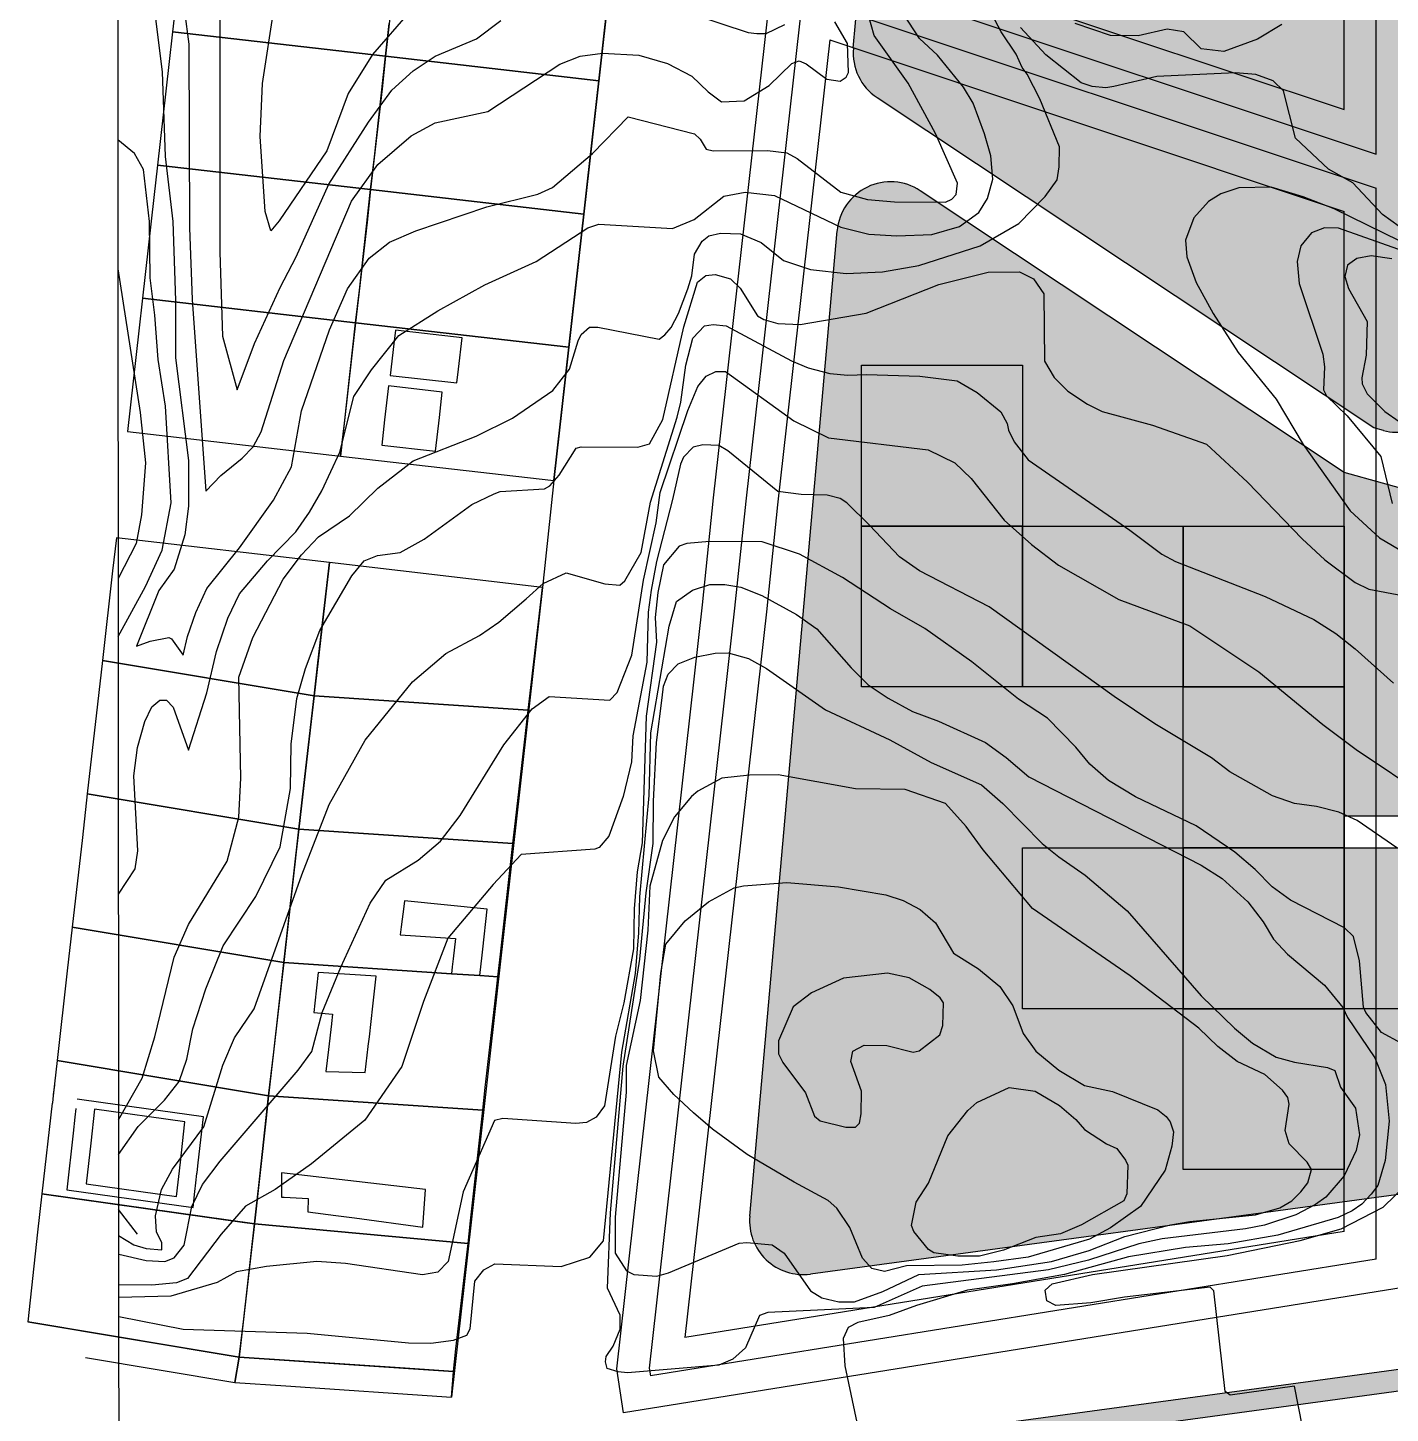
# Model space of a CAD drawing. Header units: millimetres. Extents: x 1101 to 4203, y 1053 to 1744.
# Drawn here: x 1126.6 to 1253.7, y 1363.8 to 1492.9 of the extents above; entities that cross this region are included whole.
import ezdxf

# ---------------------------------------------------------------- set-up
doc = ezdxf.new("R2010")
doc.units = ezdxf.units.MM
for name, color, linetype in [('01_Fina', 7, 'Continuous'), ('02_Media', 7, 'Continuous'), ('03_Gruesa', 7, 'Continuous'), ('Traza Urbana', 7, 'Continuous')]:
    doc.layers.add(name, color=color, linetype=linetype)

msp = doc.modelspace()

# ---------------------------------------------------------------- hatches: boundary and pattern name
at = {"layer": '02_Media', "true_color": 0x2776bb}
h = msp.add_hatch(color=152, dxfattribs=at)
h.dxf.hatch_style = 1
h.paths.add_polyline_path([(1219.36, 1461.48), (1204.36, 1461.48), (1204.36, 1446.48), (1219.36, 1446.48)])
h = msp.add_hatch(color=152, dxfattribs=at)
h.dxf.hatch_style = 1
h.paths.add_polyline_path([(1219.36, 1446.48), (1204.36, 1446.48), (1204.36, 1431.48), (1219.36, 1431.48)])
h = msp.add_hatch(color=152, dxfattribs=at)
h.dxf.hatch_style = 1
h.paths.add_polyline_path([(1234.36, 1446.48), (1219.36, 1446.48), (1219.36, 1431.48), (1234.36, 1431.48)])
h = msp.add_hatch(color=152, dxfattribs=at)
h.dxf.hatch_style = 1
h.paths.add_polyline_path([(1249.36, 1446.48), (1234.36, 1446.48), (1234.36, 1431.48), (1249.36, 1431.48)])
h = msp.add_hatch(color=152, dxfattribs=at)
h.dxf.hatch_style = 1
h.paths.add_polyline_path([(1249.36, 1431.48), (1234.36, 1431.48), (1234.36, 1416.48), (1249.36, 1416.48)])
h = msp.add_hatch(color=152, dxfattribs=at)
h.dxf.hatch_style = 1
h.paths.add_polyline_path([(1234.36, 1416.48), (1219.36, 1416.48), (1219.36, 1401.48), (1234.36, 1401.48)])
h = msp.add_hatch(color=152, dxfattribs=at)
h.dxf.hatch_style = 1
h.paths.add_polyline_path([(1249.36, 1416.48), (1234.36, 1416.48), (1234.36, 1401.48), (1249.36, 1401.48)])
h = msp.add_hatch(color=152, dxfattribs=at)
h.dxf.hatch_style = 1
h.paths.add_polyline_path([(1264.36, 1416.48), (1249.36, 1416.48), (1249.36, 1401.48), (1264.36, 1401.48)])
h = msp.add_hatch(color=152, dxfattribs=at)
h.dxf.hatch_style = 1
h.paths.add_polyline_path([(1249.36, 1401.48), (1234.36, 1401.48), (1234.36, 1386.48), (1249.36, 1386.48)])
at = {"layer": '03_Gruesa', "true_color": 0x17923e}
h = msp.add_hatch(color=114, dxfattribs=at)
h.dxf.hatch_style = 1
edge = h.paths.add_edge_path()
edge.add_arc((1254.36, 1543.24), 5, 0, 65.7468)
edge.add_spline(control_points=[(1256.41, 1547.79), (1254.61, 1548.61), (1252.82, 1549.48), (1249.08, 1551.48), (1247.14, 1552.62), (1243.31, 1555.08), (1241.43, 1556.41), (1236.98, 1559.84), (1234.5, 1562.01), (1229.9, 1566.49), (1227.77, 1568.79), (1225.72, 1571.19), (1225.65, 1571.27), (1225.59, 1571.35)], knot_values=[16.439063, 16.439063, 16.439063, 16.439063, 20.711648, 20.711648, 25.494821, 25.494821, 30.277994, 30.277994, 37.432012, 37.432012, 44.58603, 44.58603, 44.825396, 44.825396, 44.825396, 44.825396], degree=3, periodic=0)
edge.add_arc((1221.77, 1568.11), 5, 41.5909, 167.1964)
edge.add_line((1216.9, 1569.22), (1206.45, 1523.25))
edge.add_line((1206.45, 1523.25), (1203.59, 1491.03))
edge.add_arc((1208.58, 1490.59), 5, 174.9335, 236.4016)
edge.add_line((1205.81, 1486.42), (1252.13, 1455.65))
edge.add_line((1252.13, 1455.65), (1253.02, 1455.4))
edge.add_arc((1254.36, 1460.22), 5, 254.441, 360)
edge.add_line((1259.36, 1460.22), (1259.36, 1543.24))
h.paths.add_polyline_path([(1294.36, 1506.48), (1279.36, 1506.48), (1264.36, 1506.48), (1264.25, 1468.38, 0.676509), (1272.85, 1464.9), (1298.39, 1491.48), (1294.36, 1491.48)])
edge = h.paths.add_edge_path()
edge.add_spline(control_points=[(1314.72, 1539.93), (1314.05, 1539.84), (1313.37, 1539.76), (1308.85, 1539.23), (1304.92, 1538.97), (1296.78, 1538.87), (1292.56, 1539.05), (1284.11, 1539.89), (1279.89, 1540.55), (1274.01, 1541.84), (1272.34, 1542.25), (1270.67, 1542.7)], knot_values=[55.871493, 55.871493, 55.871493, 55.871493, 57.465058, 57.465058, 66.471798, 66.471798, 76.038145, 76.038145, 85.604491, 85.604491, 89.418503, 89.418503, 89.418503, 89.418503], degree=3, periodic=0)
edge.add_arc((1269.36, 1537.88), 5, 76.2614, 180)
edge.add_line((1264.36, 1537.88), (1264.36, 1521.48))
edge.add_line((1264.36, 1521.48), (1279.36, 1521.48))
edge.add_line((1279.36, 1521.48), (1294.36, 1521.48))
edge.add_line((1294.36, 1521.48), (1309.36, 1521.48))
edge.add_line((1309.36, 1521.48), (1319, 1531.52))
edge.add_arc((1315.39, 1534.98), 5, 316.1441, 457.671)
h = msp.add_hatch(color=114, dxfattribs=at)
h.dxf.hatch_style = 1
h.paths.add_polyline_path([(1209.83, 1477.74, 0.568841), (1202.09, 1474.02), (1193.94, 1382.14, 0.481154), (1199.59, 1376.74), (1257.56, 1384.6, 0.376104), (1261.89, 1389.56), (1261.86, 1401.48), (1249.36, 1401.48), (1249.36, 1386.48), (1234.36, 1386.48), (1234.36, 1401.48), (1219.36, 1401.48), (1219.36, 1416.48), (1234.36, 1416.48), (1234.36, 1431.48), (1219.36, 1431.48), (1204.36, 1431.48), (1204.36, 1446.48), (1204.36, 1461.48), (1219.36, 1461.48), (1219.36, 1446.48), (1234.36, 1446.48), (1249.36, 1446.48), (1249.36, 1431.48), (1249.36, 1419.48), (1256.89, 1419.48, 0.414557), (1261.89, 1424.49), (1261.87, 1444.21, 0.33641), (1258.21, 1449.02), (1249.36, 1451.48)])
h = msp.add_hatch(color=114, dxfattribs=at)
h.dxf.hatch_style = 1
h.paths.add_polyline_path([(1267.74, 1367.62), (1267.22, 1369.57), (1202.31, 1360.78), (1202.57, 1358.8)])

# ---------------------------------------------------------------- linework, layer by layer
for p, q in [((1252.36, 1481.15), (1252.36, 1518.48)), ((1249.36, 1485.31), (1249.36, 1515.48)), ((1202.45, 1500.94), (1249.36, 1485.31)), ((1199.2, 1498.87), (1252.36, 1481.15)), ((1198.86, 1495.82), (1252.36, 1477.98)), ((1201.42, 1491.8), (1249.36, 1475.82)), ((1252.36, 1378.14), (1252.36, 1477.98)), ((1249.36, 1380.7), (1249.36, 1475.82)), ((1249.36, 1380.7), (1187.9, 1370.82)), ((1252.36, 1378.14), (1184.67, 1367.26)), ((1255.84, 1375.66), (1182.16, 1363.82)), ((1181.71, 1366.79), (1181.68, 1366.78))]:
    msp.add_line(p, q)
for points in [[(1182.16, 1363.82), (1181.53, 1367.92), (1189.54, 1439.14), (1190.57, 1449.12), (1201.76, 1548.38), (1203.15, 1560.2), (1200.26, 1589.81), (1188.26, 1626.6), (1169.57, 1654.72), (1159.12, 1669.53), (1133, 1685.73)], [(1157.31, 1646.07), (1174.63, 1620), (1185.49, 1586.72), (1188.06, 1560.34), (1186.86, 1550.09), (1175.66, 1450.73), (1174.62, 1440.75), (1166.14, 1365.28)], [(1198.86, 1495.82), (1193.56, 1448.79), (1192.52, 1438.82), (1184.56, 1367.98), (1184.67, 1367.26)], [(1201.42, 1491.8), (1196.54, 1448.47), (1195.5, 1438.49), (1187.9, 1370.82)]]:
    msp.add_lwpolyline(points)
msp.add_spline([(1206.55, 1742.41), (1198.04, 1713.25), (1191.71, 1699.46), (1188.12, 1692.66), (1185.8, 1676.36), (1188.2, 1664.12), (1192.37, 1645.4), (1198.96, 1631.58), (1205.92, 1617.92), (1212.01, 1606.12), (1219.8, 1593.74), (1226.03, 1584.56), (1235.41, 1573.92), (1239.38, 1569.04), (1262.46, 1553.75), (1273.82, 1547.94), (1292.28, 1545.86), (1304.63, 1545.03), (1323.86, 1547.24), (1343.77, 1554.24), (1348.18, 1560.24), (1355.1, 1558.48), (1361.05, 1563.53), (1368.81, 1564.74), (1375.81, 1569.68), (1387.22, 1575.31), (1397.88, 1585.58), (1409.72, 1597.18), (1418.41, 1615.58), (1419.86, 1625.08), (1420.37, 1642), (1422.23, 1651.7), (1429.17, 1651.45), (1435.26, 1654.71), (1443.36, 1656.59), (1455.3, 1651.18), (1462.27, 1643.18), (1465.93, 1633.22), (1474.19, 1620.72), (1478.65, 1616.67), (1481.05, 1602.66), (1484.13, 1591.31), (1484.89, 1574.33), (1484.36, 1564.21), (1486.42, 1559.18), (1489.39, 1548.07), (1492.67, 1543.87), (1495.89, 1536.95), (1501.55, 1533.07), (1522.85, 1527), (1548.84, 1524.65), (1563.37, 1519.91), (1597.01, 1518.92), (1608.07, 1518.76), (1621.87, 1530.8), (1629.23, 1540.85), (1637.33, 1541.75), (1654.58, 1528.41), (1666.45, 1514.07), (1678.81, 1502.28), (1683.26, 1485.42), (1688.26, 1473.25), (1696.09, 1462), (1707.13, 1455.14), (1716.58, 1451.32), (1728.09, 1440.45), (1739.12, 1428.49), (1752, 1419.89), (1768.14, 1407.72), (1779.75, 1403.89), (1792.3, 1394.74), (1800.33, 1389.87), (1811.75, 1382.95), (1818.47, 1377.64), (1820.17, 1369.01), (1828.21, 1360.85), (1834.33, 1353.31), (1847.27, 1343.54), (1858.6, 1336.79), (1868.42, 1330.8), (1878.4, 1329.63), (1894.15, 1331.08)], degree=3)
at = {"layer": '01_Fina', "linetype": 'Continuous'}
msp.add_line((1136.84, 1380.48), (1135.09, 1382.75), dxfattribs=at)
at = {"layer": '01_Fina'}
msp.add_lwpolyline([(1135.28, 1103.45), (1874.37, 1103.45), (1873.93, 1741.26), (1134.84, 1741.26), (1135.28, 1123.4)], dxfattribs=at)
at = {"layer": '01_Fina', "linetype": 'Continuous'}
for points in [[(1135.09, 1391.11), (1137.29, 1395.02), (1138.46, 1398.87), (1140.27, 1406.29), (1141.61, 1409.35), (1145.22, 1415.23), (1146.31, 1419.35), (1146.49, 1422.97), (1146.31, 1432.38), (1147.61, 1436.1), (1150.43, 1441.54), (1152.14, 1443.8), (1153.72, 1445.48), (1156.61, 1447.43), (1159.27, 1450.01), (1162.54, 1452.57), (1168.42, 1454.85), (1171.81, 1456.55), (1175.58, 1459.11), (1177.12, 1461.1), (1177.93, 1463.75), (1178.23, 1464.34), (1179, 1465.03), (1179.77, 1465.03), (1185.5, 1463.91), (1186.03, 1464.3), (1186.61, 1464.98), (1187.29, 1466.29), (1188.16, 1468.61), (1188.54, 1469.82), (1188.79, 1471.84), (1189.49, 1473.05), (1190.12, 1473.53), (1191.2, 1473.79), (1193.09, 1473.71), (1195.01, 1472.92), (1197.1, 1471.24), (1199.61, 1470.4), (1202.92, 1470.03), (1206.32, 1470.17), (1209.71, 1470.76), (1215.44, 1472.6), (1219.03, 1474.69), (1221.5, 1477.21), (1222.59, 1478.77), (1222.78, 1479.96), (1222.81, 1481.84), (1221, 1486.3), (1219.81, 1488.62), (1219.33, 1489.23), (1218.79, 1490.47), (1217.39, 1492.56), (1215.45, 1496.24)], [(1162.26, 1494.48), (1158.75, 1490.46), (1156.48, 1486.8), (1154.5, 1481.47), (1150.05, 1474.93), (1149.29, 1474.02), (1148.74, 1475.81), (1148.3, 1482.81), (1148.52, 1487.75), (1149.58, 1494.83)], [(1135.07, 1412.17), (1136.63, 1414.53), (1136.87, 1416.2), (1136.5, 1423.21), (1136.84, 1425.85), (1137.54, 1428.27), (1138.18, 1429.63), (1138.94, 1430.25), (1139.56, 1430.24), (1140.17, 1429.61), (1141.61, 1425.6), (1143.31, 1430.93), (1144.23, 1434.78), (1145.27, 1437.88), (1146.35, 1440.16), (1148.98, 1443.23), (1151.61, 1445.94), (1152.89, 1447.79), (1154.03, 1449.77), (1155.71, 1453.36), (1157.03, 1458.57), (1158.68, 1461.04), (1161.22, 1464.24), (1164.86, 1466.55), (1169.25, 1468.98), (1174.01, 1471.15), (1178.85, 1474.3), (1179.87, 1474.64), (1186.75, 1474.21), (1188.75, 1475.05), (1191.52, 1477.25), (1193.52, 1477.6), (1196.25, 1477.31), (1202.43, 1474.35), (1205.04, 1473.69), (1207.65, 1473.53), (1210.92, 1473.67), (1213.5, 1474.4), (1215.29, 1475.71), (1216.12, 1477.02), (1216.6, 1478.82), (1216.41, 1481), (1215.83, 1483.04), (1214.76, 1485.91), (1213.88, 1487.41), (1211.46, 1490.37), (1209.76, 1491.93), (1208.26, 1494.26)], [(1138.53, 1493.76), (1139.14, 1488.84), (1139.43, 1480.93), (1140.15, 1474.88), (1140.39, 1467.51), (1140.39, 1462.16), (1141.6, 1452.6), (1141.59, 1448.35), (1141.27, 1445.67), (1140.27, 1442.46), (1138.84, 1440.46), (1136.75, 1435.29), (1138.02, 1435.74), (1139.77, 1436.09), (1140.02, 1435.96), (1141.12, 1434.45), (1141.51, 1436.19), (1142.29, 1438.42), (1143.32, 1440.65), (1146.37, 1444.46), (1149.54, 1448.9), (1151.21, 1451.99), (1152.15, 1457.21), (1154.75, 1464.77), (1156.43, 1468.61), (1158.46, 1471.45), (1160.34, 1472.94), (1162.81, 1474.01), (1169.43, 1476.23), (1174.19, 1477.41), (1175.55, 1478.04), (1179.29, 1481.2), (1182.59, 1484.64), (1188.8, 1483.04), (1189.33, 1482.56), (1189.89, 1481.63), (1190.54, 1481.45), (1195.59, 1481.49), (1197.39, 1481.29), (1198.36, 1480.76), (1202.43, 1477.6), (1204.91, 1476.94), (1207.43, 1476.7), (1212.2, 1476.68), (1212.78, 1476.95), (1213.19, 1477.38), (1213.3, 1478.44), (1211.26, 1483.09), (1208.71, 1487.76), (1205.54, 1492.22), (1204.98, 1494.22)], [(1141.22, 1494.46), (1141.63, 1491.4), (1141.71, 1474.27), (1141.94, 1467.6), (1143.21, 1449.74), (1144.61, 1451.19), (1146.61, 1452.81), (1147.62, 1453.86), (1148.39, 1455.27), (1150.48, 1461.92), (1156.79, 1476.78), (1159.27, 1480.18), (1162.36, 1482.85), (1164.62, 1484.06), (1169.51, 1485.13), (1176.23, 1489.55), (1178.12, 1490.28), (1180.21, 1490.57), (1183.61, 1490.37), (1186.27, 1489.6), (1188.55, 1488.43), (1190.06, 1486.97), (1191.32, 1486.04), (1193.41, 1486.13), (1195.75, 1487.56), (1197.87, 1489.6), (1198.55, 1489.84), (1199.21, 1489.58), (1201.13, 1488.16), (1202.37, 1487.95), (1202.92, 1488.33), (1203.15, 1488.78), (1203.04, 1491.48), (1201.86, 1493.5)], [(1144.53, 1494.08), (1144.53, 1472.02), (1144.79, 1464.17), (1146.15, 1459.19), (1147.76, 1463.5), (1150.15, 1468.72), (1151.65, 1471.58), (1154.7, 1478.35), (1158.4, 1484.15), (1160.55, 1487.11), (1162.55, 1488.93), (1164.6, 1490.28), (1168.47, 1491.91), (1170.74, 1493.61)], [(1188.61, 1494.21), (1193.8, 1492.51), (1194.61, 1492.4), (1195.47, 1492.39), (1197.21, 1493.23)], [(1243.56, 1493.24), (1241.28, 1491.88), (1238.15, 1490.71), (1236.03, 1490.96), (1234.41, 1492.56), (1232.86, 1492.8), (1230.17, 1492.2), (1227.57, 1492.22), (1224.27, 1493.33)], [(1254.48, 1474.4), (1252.93, 1475.52), (1250.16, 1478.49), (1247.89, 1479.74), (1244.82, 1482.65), (1243.71, 1487.07), (1242.74, 1487.99), (1241.13, 1488.59), (1239.23, 1488.72), (1231.91, 1488.38), (1227.88, 1487.45), (1227.15, 1487.35), (1225.88, 1487.46), (1224.85, 1487.79), (1221.55, 1490.42), (1219.17, 1492.95)], [(1135.05, 1436.18), (1137.6, 1440.85), (1139.16, 1444.23), (1139.98, 1448.64), (1139.47, 1457.65), (1138.78, 1462.02), (1138.47, 1466.13), (1138.02, 1469.63), (1137.97, 1474.86), (1137.42, 1479.73), (1136.57, 1481.23), (1135.02, 1482.49)], [(1254.58, 1473.04), (1248.44, 1476.06), (1245.55, 1477.17), (1242.55, 1478.08), (1239.53, 1478.01), (1237.88, 1477.46), (1236.72, 1476.73), (1235.36, 1475.22), (1234.58, 1473.14), (1234.68, 1471.58), (1235.55, 1469.2), (1237.15, 1466.31), (1239.48, 1462.65), (1243.01, 1458.32), (1245.54, 1454.07), (1249.94, 1447.9), (1252.65, 1445.38), (1255.09, 1443.95)], [(1254.9, 1472.1), (1248.85, 1474.25), (1247.54, 1474.3), (1246.33, 1473.82), (1245.31, 1472.6), (1244.97, 1471.15), (1245.16, 1469.11), (1247.39, 1462.5), (1247.53, 1461.33), (1247.44, 1459.19), (1247.71, 1458.63), (1249.64, 1456.77), (1252.79, 1452.96), (1253.85, 1448.59)], [(1253.8, 1471.39), (1251.87, 1471.66), (1250.54, 1471.44), (1249.67, 1470.81), (1249.43, 1469.74), (1249.77, 1468.62), (1251.52, 1465.56), (1251.42, 1462.41), (1251, 1460.31), (1251.04, 1459.73), (1251.52, 1458.81), (1253.17, 1457.16), (1255.82, 1455.29)], [(1135.03, 1470.45), (1137.09, 1457.08), (1137.6, 1452.38), (1137.23, 1447.54), (1136.73, 1444.86), (1135.05, 1441.6)], [(1135.09, 1387.89), (1136.92, 1390.49), (1139.36, 1392.96), (1140.73, 1394.71), (1141.45, 1396.77), (1142.01, 1399.61), (1143.23, 1403.35), (1144.84, 1407.34), (1147.88, 1411.95), (1150.15, 1416.58), (1151.13, 1422), (1151.19, 1426.14), (1151.71, 1430.39), (1152.52, 1433.21), (1153.85, 1436.75), (1156.83, 1441.85), (1157.98, 1443.23), (1159.23, 1443.75), (1161.35, 1444.02), (1163.59, 1445.27), (1168.03, 1448.5), (1170.11, 1449.5), (1170.66, 1449.69), (1174.8, 1449.95), (1175.29, 1450.24), (1176.18, 1451.23), (1177.74, 1453.75), (1178.23, 1453.87), (1183.5, 1453.83), (1184.58, 1454.15), (1185.84, 1456.43), (1187.79, 1465.06), (1189.07, 1469.23), (1189.84, 1469.85), (1190.7, 1469.92), (1192.13, 1469.54), (1193.06, 1468.67), (1194.66, 1466.08), (1195.25, 1465.73), (1196.56, 1465.37), (1198.65, 1465.27), (1204.8, 1466.34), (1211.56, 1468.99), (1216.18, 1470.16), (1219.08, 1470.17), (1220.39, 1469.54), (1221.36, 1468.13), (1221.41, 1461.86), (1222.33, 1460.32), (1223.59, 1459.06), (1225.43, 1457.84), (1226.79, 1457.16), (1231.48, 1455.89), (1236.53, 1454.12), (1240.34, 1450.56), (1245.45, 1445.29), (1247.57, 1443.32), (1250.4, 1441.21), (1251.66, 1440.61), (1260.1, 1439)], [(1135.09, 1380.35), (1136.51, 1379.48), (1137.65, 1379.13), (1139.12, 1379.01), (1139.13, 1379.68), (1138.63, 1380.64), (1138.53, 1382.19), (1139.08, 1384.64), (1140.12, 1386.52), (1143.05, 1390.47), (1144.81, 1396.21), (1145.88, 1398.78), (1147.73, 1401.47), (1152.18, 1413.96), (1154.73, 1420.52), (1158.08, 1426.51), (1162.48, 1431.97), (1165.6, 1434.6), (1168.73, 1436.29), (1170.55, 1437.51), (1173.1, 1439.69), (1174.67, 1441.12), (1176.82, 1442.12), (1180.43, 1441.09), (1181.82, 1440.98), (1182.28, 1441.38), (1183.8, 1444.01), (1184.68, 1448.72), (1187.18, 1456.63), (1187.51, 1458.02), (1187.97, 1461.48), (1188.63, 1463.99), (1189.73, 1465.14), (1190.54, 1465.27), (1191.75, 1465.16), (1197.82, 1461.87), (1199.38, 1461.22), (1201.4, 1460.7), (1203.1, 1460.54), (1204.83, 1460.62), (1209.8, 1460.45), (1213.29, 1460.03), (1215.14, 1458.94), (1217.35, 1457.12), (1217.95, 1456.05), (1218.07, 1455.41), (1218.58, 1454.34), (1219.89, 1452.66), (1229.38, 1446.11), (1232.35, 1443.85), (1233.64, 1443.18), (1241.99, 1439.9), (1246.55, 1437.78), (1248.58, 1436.47), (1250.39, 1435.04), (1253.96, 1431.84)], [(1135.1, 1378.6), (1137.67, 1378.02), (1139.4, 1377.92), (1140.27, 1378.26), (1141.21, 1379.45), (1141.91, 1383.03), (1142.92, 1385.1), (1144.55, 1387.28), (1151.82, 1395.74), (1153.1, 1397.51), (1154.06, 1401.12), (1155.8, 1405.37), (1158.54, 1411.32), (1160.01, 1413.48), (1163.02, 1415.33), (1165.09, 1417.09), (1166.94, 1419.51), (1171.01, 1426.07), (1173.65, 1429.44), (1175.24, 1430.59), (1180.9, 1430.24), (1181.59, 1430.95), (1182.94, 1434.44), (1184.03, 1441.44), (1185.2, 1446.77), (1185.59, 1449.61), (1188.17, 1457.26), (1189.09, 1459.49), (1189.86, 1460.46), (1190.79, 1460.9), (1191.69, 1460.9), (1198.06, 1456.3), (1201.27, 1454.7), (1210.57, 1453.6), (1213.07, 1452.37), (1214.6, 1450.91), (1217.65, 1447.04), (1220.21, 1444.76), (1222.72, 1442.84), (1228.35, 1439.62), (1234.98, 1437.19), (1241.41, 1432.9), (1247.37, 1427.98), (1250.47, 1425.64), (1257.18, 1421.16)], [(1254.28, 1416.49), (1250.59, 1419.03), (1248.87, 1419.8), (1246.79, 1420.35), (1244.75, 1420.61), (1242.67, 1421.32), (1238.72, 1423.56), (1236.99, 1424.88), (1231.72, 1428.04), (1227.92, 1430.58), (1216.26, 1438.95), (1209.77, 1442.32), (1207.9, 1443.61), (1205.12, 1446.58), (1202.99, 1448.64), (1202.38, 1449.04), (1201.17, 1449.36), (1198.72, 1449.43), (1196.56, 1449.71), (1191.9, 1453.48), (1191.05, 1453.99), (1189.57, 1454.05), (1188.66, 1453.84), (1187.75, 1452.91), (1187.47, 1452.24), (1186.75, 1448.96), (1185.23, 1443.18), (1184.74, 1440.49), (1184.48, 1438.46), (1184.34, 1433.79), (1183.05, 1426.92), (1182.91, 1424.49), (1182.14, 1421.28), (1180.81, 1417.57), (1179.89, 1416.51), (1179.5, 1416.36), (1172.63, 1415.86), (1170.01, 1413.05), (1165.8, 1408.07), (1163.51, 1402.15), (1161.49, 1396.09), (1158.05, 1391.09), (1153.08, 1387.03), (1149.68, 1384.62), (1146.91, 1383.09), (1144.64, 1380.48), (1141.5, 1376.33), (1140.49, 1375.93), (1138.19, 1375.71), (1135.1, 1375.75)], [(1254.69, 1398.26), (1252.84, 1399.27), (1251.38, 1401.14), (1251.16, 1401.64), (1250.79, 1405.95), (1250.25, 1408.22), (1249.39, 1409.02), (1244.37, 1411.61), (1242.64, 1412.85), (1241.07, 1414.45), (1239.16, 1416.08), (1235.56, 1418.52), (1229.9, 1421.24), (1227.4, 1422.77), (1225.65, 1424.27), (1224.33, 1425.87), (1221.71, 1428.56), (1219.01, 1430.34), (1214.65, 1433.81), (1210.27, 1436.93), (1207.06, 1438.78), (1202.59, 1441.7), (1198.59, 1443.86), (1195.11, 1445), (1190.2, 1445.05), (1188.08, 1444.86), (1187.37, 1444.62), (1185.89, 1442.87), (1185.36, 1440.29), (1185.12, 1437.95), (1185.25, 1435.66), (1184.29, 1428.75), (1183.9, 1416.94), (1183.44, 1414.23), (1183.17, 1410.8), (1183.11, 1407.08), (1182.2, 1402.02), (1181.41, 1398.92), (1180.4, 1392.42), (1179.63, 1391.36), (1178.72, 1390.87), (1177.71, 1390.78), (1170.92, 1391.24), (1170.13, 1391.06), (1167.21, 1384.41), (1165.82, 1377.92), (1164.87, 1376.91), (1163.41, 1376.67), (1156.25, 1377.73), (1153.57, 1377.92), (1148.88, 1377.44), (1146.08, 1376.95), (1144.28, 1375.97), (1139.95, 1374.67), (1135.1, 1374.57)], [(1135.1, 1372.8), (1141.12, 1371.61), (1152.67, 1371.24), (1162.13, 1370.32), (1164.21, 1370.29), (1166.32, 1370.57), (1167.56, 1371.04), (1167.87, 1371.65), (1168.32, 1376.09), (1169.14, 1377.15), (1170.17, 1377.7), (1176.34, 1377.45), (1179.04, 1378.31), (1180.29, 1379.85), (1182, 1397.42), (1183.3, 1404.78), (1183.59, 1408.57), (1183.7, 1411.93), (1184.55, 1421.36), (1184.72, 1427.21), (1186.42, 1437.16), (1187.12, 1439.45), (1188.6, 1440.5), (1190.23, 1441.02), (1191.62, 1441.02), (1193.11, 1440.78), (1195.07, 1440.02), (1198.29, 1438.24), (1200.21, 1436.91), (1203.4, 1433.26), (1204.98, 1431.68), (1206.85, 1430.43), (1209.1, 1429.19), (1211.55, 1428.28), (1215.93, 1426.29), (1217.86, 1424.92), (1219.97, 1423.1), (1236.03, 1414.86), (1238, 1413.62), (1240.39, 1411.46), (1241.81, 1409.59), (1242.79, 1407.96), (1244.08, 1406.57), (1247.54, 1403.67), (1249.24, 1401.6), (1249.67, 1400.66), (1252.21, 1396.89), (1253.22, 1394.42), (1253.57, 1391), (1253.19, 1387.32), (1252.51, 1385), (1251.89, 1384.18), (1251.02, 1383.27), (1250.11, 1382.64), (1248.81, 1382.02), (1243.18, 1380.38), (1238.56, 1379.56), (1234.56, 1379.22), (1229.27, 1378.36), (1223.29, 1376.72), (1218.44, 1375.82), (1214.23, 1375.24), (1209.49, 1373.82), (1206.95, 1372.89), (1204.03, 1372.22), (1203.13, 1371.76), (1202.65, 1370.75), (1202.79, 1368.2), (1204.62, 1359.68)], [(1245.48, 1362.5), (1244.73, 1366.31), (1238.74, 1365.45), (1238.27, 1365.79), (1237.2, 1375.18), (1236.86, 1375.52), (1228.87, 1374.6), (1225.73, 1374.07), (1222.47, 1373.83), (1221.65, 1374.26), (1221.49, 1375.25), (1222.13, 1375.82), (1225.89, 1376.69), (1238.45, 1378.47), (1245.26, 1379.86), (1249.09, 1380.97), (1253, 1382.99), (1255.23, 1385.15)]]:
    msp.add_lwpolyline(points, dxfattribs=at)
for points in [[(1194.86, 1372.88), (1193.53, 1369.88), (1192.35, 1368.82), (1191.05, 1368.25), (1182.55, 1367.55), (1181.68, 1367.63), (1180.64, 1367.95), (1180.48, 1368.55), (1180.54, 1369.07), (1181.19, 1370.03), (1181.86, 1371.62), (1181.87, 1372.91), (1180.69, 1375.42), (1180.94, 1382.46), (1182.14, 1396.13), (1183.68, 1406.1), (1184.29, 1412.28), (1184.93, 1416.89), (1184.96, 1420.84), (1185.25, 1426.3), (1185.76, 1430.48), (1185.91, 1431.56), (1186.33, 1432.68), (1187.26, 1433.64), (1188.83, 1434.26), (1190.72, 1434.64), (1191.93, 1434.67), (1193.82, 1434.14), (1195.5, 1433.21), (1200.99, 1429.35), (1207.01, 1426.56), (1210.87, 1424.45), (1215.54, 1422.35), (1217.54, 1420.63), (1221.22, 1416.9), (1222.75, 1415.63), (1225.23, 1413.94), (1229.14, 1410.62), (1236.03, 1402.69), (1239.15, 1399.66), (1240.81, 1398.28), (1243.02, 1396.96), (1244.72, 1396.51), (1247.8, 1396), (1248.5, 1395.73), (1249.03, 1394.17), (1250.42, 1392.21), (1250.78, 1389.72), (1250.49, 1388.26), (1249.36, 1385.89), (1247.65, 1383.91), (1246.69, 1383.22), (1244.86, 1382.26), (1241.93, 1381.29), (1240.15, 1380.96), (1232.4, 1380.04), (1230.23, 1379.56), (1225.52, 1378.05), (1221.81, 1377.15), (1210.01, 1375.61), (1205.53, 1373.64), (1195.62, 1373.16)], [(1244.48, 1383.56), (1245.34, 1384.42), (1245.97, 1385.24), (1246.32, 1386.5), (1245.92, 1387.17), (1244.23, 1388.89), (1243.86, 1390.13), (1244.23, 1392.58), (1244.11, 1393.22), (1243.61, 1393.88), (1241.98, 1395.34), (1239.39, 1396.57), (1237.6, 1397.95), (1235.81, 1399.66), (1229.42, 1404.56), (1220.29, 1410.84), (1215.71, 1416.31), (1214.13, 1418.46), (1212.18, 1420.63), (1208.43, 1421.93), (1203.79, 1421.97), (1196.6, 1423.3), (1193.92, 1423.25), (1191.34, 1422.97), (1189.11, 1421.77), (1188.52, 1421.28), (1186.91, 1419.36), (1185.81, 1417.18), (1184.63, 1412.91), (1184.43, 1408.81), (1183.72, 1402.25), (1182.43, 1396.19), (1182.41, 1393.69), (1181.39, 1382.06), (1181.4, 1378.7), (1182.45, 1377.06), (1183.12, 1376.7), (1185.28, 1376.54), (1186.35, 1376.85), (1192.96, 1379.62), (1193.67, 1379.7), (1196.03, 1379.48), (1197.16, 1378.7), (1199.59, 1375.18), (1200.66, 1374.53), (1202.26, 1374.17), (1203.7, 1374.17), (1206.35, 1375.13), (1209.72, 1376.72), (1216.94, 1377.15), (1222.09, 1377.91), (1225.6, 1378.93), (1228.91, 1380.26), (1233.17, 1381.34), (1234.99, 1381.65), (1241.11, 1382.26), (1243.38, 1382.92)], [(1188.7, 1391.77), (1186.85, 1393.5), (1185.47, 1395.1), (1184.95, 1397.55), (1185.64, 1404.8), (1186.1, 1407.49), (1187.92, 1409.67), (1190.09, 1411.46), (1192.48, 1412.74), (1193.36, 1412.95), (1197.39, 1413.25), (1202.2, 1412.85), (1206.63, 1412.09), (1208.24, 1411.56), (1209.82, 1410.74), (1211.25, 1409.5), (1212.94, 1406.66), (1215.27, 1405.21), (1217.27, 1403.54), (1218.48, 1401.74), (1219.43, 1399.17), (1220.63, 1397.53), (1222.75, 1395.75), (1225.15, 1394.33), (1227.75, 1393.76), (1231.99, 1392.06), (1232.78, 1391.45), (1233.14, 1390.95), (1233.46, 1390.01), (1233.3, 1388.68), (1232.69, 1386.42), (1230.37, 1383.03), (1227.57, 1381.06), (1225.61, 1379.99), (1219.9, 1378.33), (1216.7, 1377.88), (1213.76, 1377.59), (1208.57, 1377.52), (1206.49, 1376.97), (1205.33, 1377.25), (1204.44, 1378.23), (1203.27, 1381.1), (1202.07, 1382.88), (1201.25, 1383.6), (1198.07, 1385.3), (1193.7, 1387.89), (1190.47, 1390.24)], [(1199.15, 1393.65), (1199.97, 1391.48), (1200.51, 1391.04), (1202.9, 1390.43), (1203.8, 1390.45), (1204.17, 1390.8), (1204.32, 1391.69), (1204.35, 1393.8), (1203.37, 1396.56), (1203.55, 1397.54), (1204.62, 1398.08), (1206.72, 1398.07), (1209.19, 1397.42), (1209.75, 1397.56), (1211.66, 1399.06), (1211.95, 1399.91), (1212, 1402.04), (1211.71, 1402.51), (1210.73, 1403.27), (1208.79, 1404.36), (1206.77, 1404.8), (1202.68, 1404.32), (1199.69, 1402.98), (1197.98, 1401.66), (1196.63, 1398.5), (1196.63, 1397.28), (1197.02, 1396.46)], [(1217.59, 1378.96), (1215.35, 1378.4), (1213.33, 1378.4), (1211.1, 1378.74), (1210.6, 1379.03), (1209.23, 1380.7), (1209.03, 1381.27), (1209.45, 1383.44), (1210.6, 1385.21), (1212.41, 1389.64), (1214.29, 1392), (1215.12, 1392.75), (1218.14, 1394.14), (1220.56, 1393.79), (1222.83, 1392.47), (1224.35, 1391.16), (1225.15, 1390.23), (1227.19, 1388.9), (1228.18, 1388.46), (1228.98, 1387.38), (1229.18, 1386.9), (1229.09, 1384.23), (1228.81, 1383.57), (1224.88, 1381.34), (1222.92, 1380.5), (1220.62, 1380.16)]]:
    msp.add_lwpolyline(points, close=True, dxfattribs=at)
at = {"layer": '02_Media', "color": 152, "true_color": 0x2776bb}
for points in [[(1204.36, 1461.48), (1219.36, 1461.48), (1219.36, 1446.48), (1204.36, 1446.48)], [(1204.36, 1446.48), (1219.36, 1446.48), (1219.36, 1431.48), (1204.36, 1431.48)], [(1219.36, 1446.48), (1234.36, 1446.48), (1234.36, 1431.48), (1219.36, 1431.48)], [(1234.36, 1446.48), (1249.36, 1446.48), (1249.36, 1431.48), (1234.36, 1431.48)], [(1234.36, 1431.48), (1249.36, 1431.48), (1249.36, 1416.48), (1234.36, 1416.48)], [(1219.36, 1416.48), (1234.36, 1416.48), (1234.36, 1401.48), (1219.36, 1401.48)], [(1234.36, 1416.48), (1249.36, 1416.48), (1249.36, 1401.48), (1234.36, 1401.48)], [(1249.36, 1416.48), (1264.36, 1416.48), (1264.36, 1401.48), (1249.36, 1401.48)], [(1234.36, 1401.48), (1249.36, 1401.48), (1249.36, 1386.48), (1234.36, 1386.48)]]:
    msp.add_lwpolyline(points, close=True, dxfattribs=at)
at = {"layer": '03_Gruesa', "color": 116, "true_color": 0x136734}
for p, q in [((1203.59, 1491.03), (1206.45, 1523.25)), ((1252.13, 1455.65), (1205.81, 1486.42)), ((1249.36, 1451.48), (1209.83, 1477.74)), ((1193.94, 1382.14), (1202.09, 1474.02)), ((1253.02, 1455.4), (1252.13, 1455.65)), ((1258.21, 1449.02), (1249.36, 1451.48)), ((1249.36, 1419.48), (1256.89, 1419.48)), ((1257.56, 1384.6), (1199.59, 1376.74)), ((1267.22, 1369.57), (1202.31, 1360.78)), ((1267.74, 1367.62), (1202.57, 1358.8))]:
    msp.add_line(p, q, dxfattribs=at)
for centre, start, end in [((1208.58, 1490.59), 174.9335, 236.4016), ((1207.07, 1473.58), 56.4016, 174.9335), ((1254.36, 1460.22), 254.441, 0), ((1198.92, 1381.7), 174.9335, 277.7124)]:
    msp.add_arc(centre, 5, start, end, dxfattribs=at)
at = {"layer": 'Traza Urbana', "color": 7, "linetype": 'Continuous', "invisible_edges": 5}
for points in [[(1141.18, 1501.95), (1159.99, 1490.28), (1160.33, 1493.32), (1141.52, 1504.98)], [(1161.05, 1499.66), (1179.86, 1487.99), (1180.21, 1491.04), (1161.39, 1502.7)], [(1161.05, 1499.66), (1179.86, 1487.99), (1180.21, 1491.04), (1161.39, 1502.7)], [(1161.39, 1502.7), (1180.21, 1491.04), (1181.26, 1500.41)], [(1161.39, 1502.7), (1180.21, 1491.04), (1181.26, 1500.41)], [(1140.12, 1492.56), (1140.12, 1492.56), (1159.99, 1490.28), (1141.18, 1501.95)], [(1159.99, 1490.28), (1159.99, 1490.28), (1179.86, 1487.99), (1161.05, 1499.66)], [(1159.99, 1490.28), (1159.99, 1490.28), (1179.86, 1487.99), (1161.05, 1499.66)], [(1139.78, 1489.52), (1158.59, 1477.85), (1158.94, 1480.9), (1140.12, 1492.56)], [(1140.12, 1492.56), (1158.94, 1480.9), (1159.99, 1490.28)], [(1138.72, 1480.14), (1138.72, 1480.14), (1158.59, 1477.85), (1139.78, 1489.52)], [(1159.65, 1487.24), (1178.46, 1475.57), (1178.81, 1478.62), (1159.99, 1490.28)], [(1159.65, 1487.24), (1178.46, 1475.57), (1178.81, 1478.62), (1159.99, 1490.28)], [(1159.99, 1490.28), (1178.81, 1478.62), (1179.86, 1487.99)], [(1159.99, 1490.28), (1178.81, 1478.62), (1179.86, 1487.99)], [(1158.59, 1477.85), (1158.59, 1477.85), (1178.46, 1475.57), (1159.65, 1487.24)], [(1158.59, 1477.85), (1158.59, 1477.85), (1178.46, 1475.57), (1159.65, 1487.24)], [(1138.38, 1477.1), (1157.19, 1465.43), (1157.54, 1468.48), (1138.72, 1480.14)], [(1138.72, 1480.14), (1157.54, 1468.48), (1158.59, 1477.85)], [(1158.25, 1474.82), (1177.06, 1463.15), (1177.4, 1466.19), (1158.59, 1477.85)], [(1158.25, 1474.82), (1177.06, 1463.15), (1177.4, 1466.19), (1158.59, 1477.85)], [(1158.59, 1477.85), (1177.4, 1466.19), (1178.46, 1475.57)], [(1158.59, 1477.85), (1177.4, 1466.19), (1178.46, 1475.57)], [(1137.32, 1467.72), (1137.32, 1467.72), (1157.19, 1465.43), (1138.38, 1477.1)], [(1157.19, 1465.43), (1157.19, 1465.43), (1177.06, 1463.15), (1158.25, 1474.82)], [(1157.19, 1465.43), (1157.19, 1465.43), (1177.06, 1463.15), (1158.25, 1474.82)], [(1136.98, 1464.68), (1155.79, 1453.01), (1156.14, 1456.06), (1137.32, 1467.72)], [(1137.32, 1467.72), (1156.14, 1456.06), (1157.19, 1465.43)], [(1156.85, 1462.4), (1175.66, 1450.73), (1176, 1453.77), (1157.19, 1465.43)], [(1156.85, 1462.4), (1175.66, 1450.73), (1176, 1453.77), (1157.19, 1465.43)], [(1157.19, 1465.43), (1176, 1453.77), (1177.06, 1463.15)], [(1157.19, 1465.43), (1176, 1453.77), (1177.06, 1463.15)], [(1135.92, 1455.3), (1135.92, 1455.3), (1155.79, 1453.01), (1136.98, 1464.68)], [(1160.76, 1463.47), (1166.63, 1459.82), (1166.78, 1461.11), (1160.9, 1464.75)], [(1160.76, 1463.47), (1166.63, 1459.82), (1166.78, 1461.11), (1160.9, 1464.75)], [(1160.9, 1464.75), (1166.78, 1461.11), (1167.11, 1464.04)], [(1160.9, 1464.75), (1166.78, 1461.11), (1167.11, 1464.04)], [(1155.79, 1453.01), (1155.79, 1453.01), (1175.66, 1450.73), (1156.85, 1462.4)], [(1155.79, 1453.01), (1155.79, 1453.01), (1175.66, 1450.73), (1156.85, 1462.4)], [(1160.42, 1460.53), (1160.42, 1460.53), (1166.63, 1459.82), (1160.76, 1463.47)], [(1160.42, 1460.53), (1160.42, 1460.53), (1166.63, 1459.82), (1160.76, 1463.47)], [(1159.89, 1456.4), (1164.64, 1453.45), (1165, 1456.6), (1160.24, 1459.54)], [(1159.89, 1456.4), (1164.64, 1453.45), (1165, 1456.6), (1160.24, 1459.54)], [(1160.24, 1459.54), (1165, 1456.6), (1165.26, 1458.96)], [(1160.24, 1459.54), (1165, 1456.6), (1165.26, 1458.96)], [(1159.62, 1454.03), (1159.62, 1454.03), (1164.64, 1453.45), (1159.89, 1456.4)], [(1159.62, 1454.03), (1159.62, 1454.03), (1164.64, 1453.45), (1159.89, 1456.4)], [(1134.53, 1442.3), (1153.31, 1430.65), (1153.67, 1433.74), (1134.88, 1445.38)], [(1134.88, 1445.38), (1153.67, 1433.74), (1154.75, 1443.07)], [(1154.51, 1440.96), (1173.27, 1429.32), (1173.52, 1431.44), (1154.75, 1443.07)], [(1154.51, 1440.96), (1173.27, 1429.32), (1173.52, 1431.44), (1154.75, 1443.07)], [(1154.75, 1443.07), (1173.52, 1431.44), (1174.62, 1440.75)], [(1154.75, 1443.07), (1173.52, 1431.44), (1174.62, 1440.75)], [(1133.58, 1433.95), (1133.58, 1433.95), (1153.31, 1430.65), (1134.53, 1442.3)], [(1153.31, 1430.65), (1153.31, 1430.65), (1173.27, 1429.32), (1154.51, 1440.96)], [(1153.31, 1430.65), (1153.31, 1430.65), (1173.27, 1429.32), (1154.51, 1440.96)], [(1133.12, 1429.87), (1151.9, 1418.22), (1152.37, 1422.31), (1133.58, 1433.95)], [(1133.58, 1433.95), (1152.37, 1422.31), (1153.31, 1430.65)], [(1153.07, 1428.54), (1171.86, 1416.89), (1172.1, 1419), (1153.31, 1430.65)], [(1153.07, 1428.54), (1171.86, 1416.89), (1172.1, 1419), (1153.31, 1430.65)], [(1153.31, 1430.65), (1172.1, 1419), (1173.27, 1429.32)], [(1153.31, 1430.65), (1172.1, 1419), (1173.27, 1429.32)], [(1132.17, 1421.52), (1132.17, 1421.52), (1151.9, 1418.22), (1133.12, 1429.87)], [(1151.9, 1418.22), (1151.9, 1418.22), (1171.86, 1416.89), (1153.07, 1428.54)], [(1151.9, 1418.22), (1151.9, 1418.22), (1171.86, 1416.89), (1153.07, 1428.54)], [(1131.71, 1417.44), (1150.49, 1405.79), (1150.96, 1409.88), (1132.17, 1421.52)], [(1132.17, 1421.52), (1150.96, 1409.88), (1151.9, 1418.22)], [(1130.76, 1409.09), (1130.76, 1409.09), (1150.49, 1405.79), (1131.71, 1417.44)], [(1151.66, 1416.11), (1170.45, 1404.46), (1170.69, 1406.57), (1151.9, 1418.22)], [(1151.66, 1416.11), (1170.45, 1404.46), (1170.69, 1406.57), (1151.9, 1418.22)], [(1151.9, 1418.22), (1170.69, 1406.57), (1171.86, 1416.89)], [(1151.9, 1418.22), (1170.69, 1406.57), (1171.86, 1416.89)], [(1151.56, 1415.24), (1168.77, 1404.57), (1170.45, 1404.46), (1151.66, 1416.11)], [(1151.56, 1415.24), (1168.77, 1404.57), (1170.45, 1404.46), (1151.66, 1416.11)], [(1151.41, 1413.88), (1166.12, 1404.75), (1168.77, 1404.57), (1151.56, 1415.24)], [(1151.41, 1413.88), (1166.12, 1404.75), (1168.77, 1404.57), (1151.56, 1415.24)], [(1150.49, 1405.79), (1150.49, 1405.79), (1166.12, 1404.75), (1151.41, 1413.88)], [(1150.49, 1405.79), (1150.49, 1405.79), (1166.12, 1404.75), (1151.41, 1413.88)], [(1161.45, 1409.12), (1162.78, 1408.29), (1166.49, 1408.03), (1161.69, 1411.01)], [(1161.45, 1409.12), (1162.78, 1408.29), (1166.49, 1408.03), (1161.69, 1411.01)], [(1161.69, 1411.02), (1168.99, 1406.49), (1169.05, 1407.04), (1161.76, 1411.55)], [(1161.69, 1411.02), (1168.99, 1406.49), (1169.05, 1407.04), (1161.76, 1411.55)], [(1161.69, 1411.01), (1166.49, 1408.03), (1166.5, 1408.03), (1161.69, 1411.02)], [(1161.69, 1411.01), (1166.49, 1408.03), (1166.5, 1408.03), (1161.69, 1411.02)], [(1161.76, 1411.55), (1169.05, 1407.04), (1169.47, 1410.78)], [(1161.76, 1411.55), (1169.05, 1407.04), (1169.47, 1410.78)], [(1130.3, 1405.01), (1149.08, 1393.36), (1149.55, 1397.45), (1130.76, 1409.09)], [(1130.76, 1409.09), (1149.55, 1397.45), (1150.49, 1405.79)], [(1161.35, 1408.38), (1161.35, 1408.38), (1162.78, 1408.29), (1161.45, 1409.12)], [(1161.35, 1408.38), (1161.35, 1408.38), (1162.78, 1408.29), (1161.45, 1409.12)], [(1166.28, 1406.12), (1168.77, 1404.57), (1168.99, 1406.49), (1166.49, 1408.03)], [(1166.28, 1406.12), (1168.77, 1404.57), (1168.99, 1406.49), (1166.49, 1408.03)], [(1166.49, 1408.03), (1168.99, 1406.49), (1168.99, 1406.49), (1166.5, 1408.03)], [(1166.49, 1408.03), (1168.99, 1406.49), (1168.99, 1406.49), (1166.5, 1408.03)], [(1150.25, 1403.68), (1169.04, 1392.03), (1169.28, 1394.14), (1150.49, 1405.79)], [(1150.25, 1403.68), (1169.04, 1392.03), (1169.28, 1394.14), (1150.49, 1405.79)], [(1150.49, 1405.79), (1169.28, 1394.14), (1170.2, 1402.23), (1166.12, 1404.75)], [(1150.49, 1405.79), (1169.28, 1394.14), (1170.2, 1402.23), (1166.12, 1404.75)], [(1166.19, 1405.38), (1167.34, 1404.67), (1168.77, 1404.57), (1166.28, 1406.12)], [(1166.19, 1405.38), (1167.34, 1404.67), (1168.77, 1404.57), (1166.28, 1406.12)], [(1129.35, 1396.66), (1129.35, 1396.66), (1149.08, 1393.36), (1130.3, 1405.01)], [(1153.4, 1402), (1158.47, 1398.85), (1158.8, 1401.72), (1153.71, 1404.87)], [(1153.4, 1402), (1158.47, 1398.85), (1158.8, 1401.72), (1153.71, 1404.87)], [(1153.71, 1404.87), (1158.8, 1401.72), (1159.11, 1404.51)], [(1153.71, 1404.87), (1158.8, 1401.72), (1159.11, 1404.51)], [(1166.12, 1404.75), (1166.12, 1404.75), (1167.34, 1404.67), (1166.19, 1405.38)], [(1166.12, 1404.75), (1166.12, 1404.75), (1167.34, 1404.67), (1166.19, 1405.38)], [(1166.12, 1404.75), (1170.2, 1402.23), (1170.35, 1403.59), (1168.77, 1404.57)], [(1166.12, 1404.75), (1170.2, 1402.23), (1170.35, 1403.59), (1168.77, 1404.57)], [(1168.77, 1404.57), (1170.35, 1403.59), (1170.45, 1404.46)], [(1168.77, 1404.57), (1170.35, 1403.59), (1170.45, 1404.46)], [(1149.08, 1393.36), (1149.08, 1393.36), (1169.04, 1392.03), (1150.25, 1403.68)], [(1149.08, 1393.36), (1149.08, 1393.36), (1169.04, 1392.03), (1150.25, 1403.68)], [(1153.3, 1401.12), (1153.3, 1401.12), (1155.03, 1400.98), (1153.4, 1402)], [(1153.3, 1401.12), (1153.3, 1401.12), (1155.03, 1400.98), (1153.4, 1402)], [(1154.93, 1400.11), (1158.37, 1397.98), (1158.47, 1398.85), (1155.03, 1400.98)], [(1154.93, 1400.11), (1158.37, 1397.98), (1158.47, 1398.85), (1155.03, 1400.98)], [(1154.65, 1397.67), (1158.09, 1395.53), (1158.37, 1397.96), (1154.93, 1400.09)], [(1154.65, 1397.67), (1158.09, 1395.53), (1158.37, 1397.96), (1154.93, 1400.09)], [(1154.93, 1400.09), (1158.37, 1397.96), (1158.37, 1397.98), (1154.93, 1400.11)], [(1154.93, 1400.09), (1158.37, 1397.96), (1158.37, 1397.98), (1154.93, 1400.11)], [(1129.11, 1394.47), (1147.91, 1382.82), (1148.15, 1385.01), (1129.35, 1396.66)], [(1129.35, 1396.66), (1148.15, 1385.01), (1149.08, 1393.36)], [(1154.42, 1395.63), (1154.42, 1395.63), (1158.09, 1395.53), (1154.65, 1397.67)], [(1154.42, 1395.63), (1154.42, 1395.63), (1158.09, 1395.53), (1154.65, 1397.67)], [(1128.96, 1393.09), (1147.75, 1381.43), (1147.91, 1382.82), (1129.11, 1394.47)], [(1127.94, 1384.23), (1127.94, 1384.23), (1146.84, 1381.56), (1128.9, 1392.68)], [(1128.9, 1392.68), (1146.84, 1381.56), (1146.85, 1381.56), (1128.91, 1392.68)], [(1128.91, 1392.68), (1146.85, 1381.56), (1147.75, 1381.43), (1128.96, 1393.09)], [(1148.85, 1391.27), (1167.67, 1379.6), (1167.9, 1381.7), (1149.08, 1393.36)], [(1148.85, 1391.27), (1167.67, 1379.6), (1167.9, 1381.7), (1149.08, 1393.36)], [(1149.08, 1393.36), (1167.9, 1381.7), (1169.04, 1392.03)], [(1149.08, 1393.36), (1167.9, 1381.7), (1169.04, 1392.03)], [(1132.49, 1388.94), (1140.49, 1383.98), (1140.85, 1387.18), (1132.85, 1392.13)], [(1132.49, 1388.94), (1140.49, 1383.98), (1140.85, 1387.18), (1132.85, 1392.13)], [(1132.85, 1392.13), (1140.85, 1387.18), (1141.27, 1390.94)], [(1132.85, 1392.13), (1140.85, 1387.18), (1141.27, 1390.94)], [(1147.75, 1381.43), (1147.75, 1381.43), (1167.67, 1379.6), (1148.85, 1391.27)], [(1147.75, 1381.43), (1147.75, 1381.43), (1167.67, 1379.6), (1148.85, 1391.27)], [(1132.07, 1385.17), (1132.07, 1385.17), (1140.49, 1383.98), (1132.49, 1388.94)], [(1132.07, 1385.17), (1132.07, 1385.17), (1140.49, 1383.98), (1132.49, 1388.94)], [(1150.28, 1385.35), (1155.34, 1382.21), (1157.07, 1381.98), (1150.29, 1386.18)], [(1150.28, 1385.35), (1155.34, 1382.21), (1157.07, 1381.98), (1150.29, 1386.18)], [(1150.29, 1386.18), (1157.07, 1381.98), (1163.45, 1381.13), (1156.47, 1385.47)], [(1150.29, 1386.18), (1157.07, 1381.98), (1163.45, 1381.13), (1156.47, 1385.47)], [(1150.27, 1384.08), (1150.54, 1383.92), (1152.77, 1383.8), (1150.28, 1385.35)], [(1150.27, 1384.08), (1150.54, 1383.92), (1152.77, 1383.8), (1150.28, 1385.35)], [(1156.47, 1385.47), (1163.45, 1381.13), (1163.7, 1384.62)], [(1156.47, 1385.47), (1163.45, 1381.13), (1163.7, 1384.62)], [(1127.54, 1380.66), (1146.34, 1369), (1146.75, 1372.57), (1127.94, 1384.23)], [(1127.94, 1384.23), (1146.75, 1372.57), (1147.75, 1381.43)], [(1150.27, 1383.93), (1150.27, 1383.93), (1150.54, 1383.92), (1150.27, 1384.08)], [(1150.27, 1383.93), (1150.27, 1383.93), (1150.54, 1383.92), (1150.27, 1384.08)], [(1152.74, 1382.55), (1152.74, 1382.55), (1155.34, 1382.21), (1152.77, 1383.8)], [(1152.74, 1382.55), (1152.74, 1382.55), (1155.34, 1382.21), (1152.77, 1383.8)], [(1147.51, 1379.32), (1166.3, 1367.67), (1166.54, 1369.78), (1147.75, 1381.43)], [(1147.51, 1379.32), (1166.3, 1367.67), (1166.54, 1369.78), (1147.75, 1381.43)], [(1147.75, 1381.43), (1166.54, 1369.78), (1167.67, 1379.6)], [(1147.75, 1381.43), (1166.54, 1369.78), (1167.67, 1379.6)], [(1126.61, 1372.3), (1126.61, 1372.3), (1146.34, 1369), (1127.54, 1380.66)], [(1146.34, 1369), (1146.34, 1369), (1166.3, 1367.67), (1147.51, 1379.32)], [(1146.34, 1369), (1146.34, 1369), (1166.3, 1367.67), (1147.51, 1379.32)], [(1126.61, 1372.3), (1131.99, 1368.97), (1145.94, 1366.63), (1140.56, 1369.97)], [(1140.56, 1369.97), (1145.94, 1366.63), (1146.34, 1369)], [(1145.94, 1366.63), (1145.94, 1366.63), (1150.67, 1366.32), (1146.34, 1369)], [(1146.34, 1369), (1150.67, 1366.32), (1166.14, 1365.28), (1161.8, 1367.97)], [(1161.8, 1367.97), (1166.14, 1365.28), (1166.3, 1367.67)]]:
    msp.add_3dface(points, dxfattribs=at)
at = {"layer": 'Traza Urbana', "color": 252, "linetype": 'Continuous', "invisible_edges": 5}
for points in [[(1129, 1393.5), (1142.3, 1385.26), (1142.39, 1386.13), (1129.1, 1394.37)], [(1131.21, 1393.06), (1142.39, 1386.13), (1142.41, 1386.23), (1131.44, 1393.03)], [(1131.44, 1393.03), (1142.41, 1386.23), (1142.51, 1387.12), (1133.42, 1392.75)], [(1133.42, 1392.75), (1142.51, 1387.12), (1142.99, 1391.39)], [(1130.85, 1389.88), (1142.03, 1382.94), (1142.2, 1384.44), (1131.02, 1391.38)], [(1131.02, 1391.38), (1142.2, 1384.44), (1142.3, 1385.26), (1131.11, 1392.19)], [(1130.25, 1384.61), (1130.25, 1384.61), (1142.03, 1382.94), (1130.85, 1389.88)]]:
    msp.add_3dface(points, dxfattribs=at)

doc.saveas('drawing.dxf')
